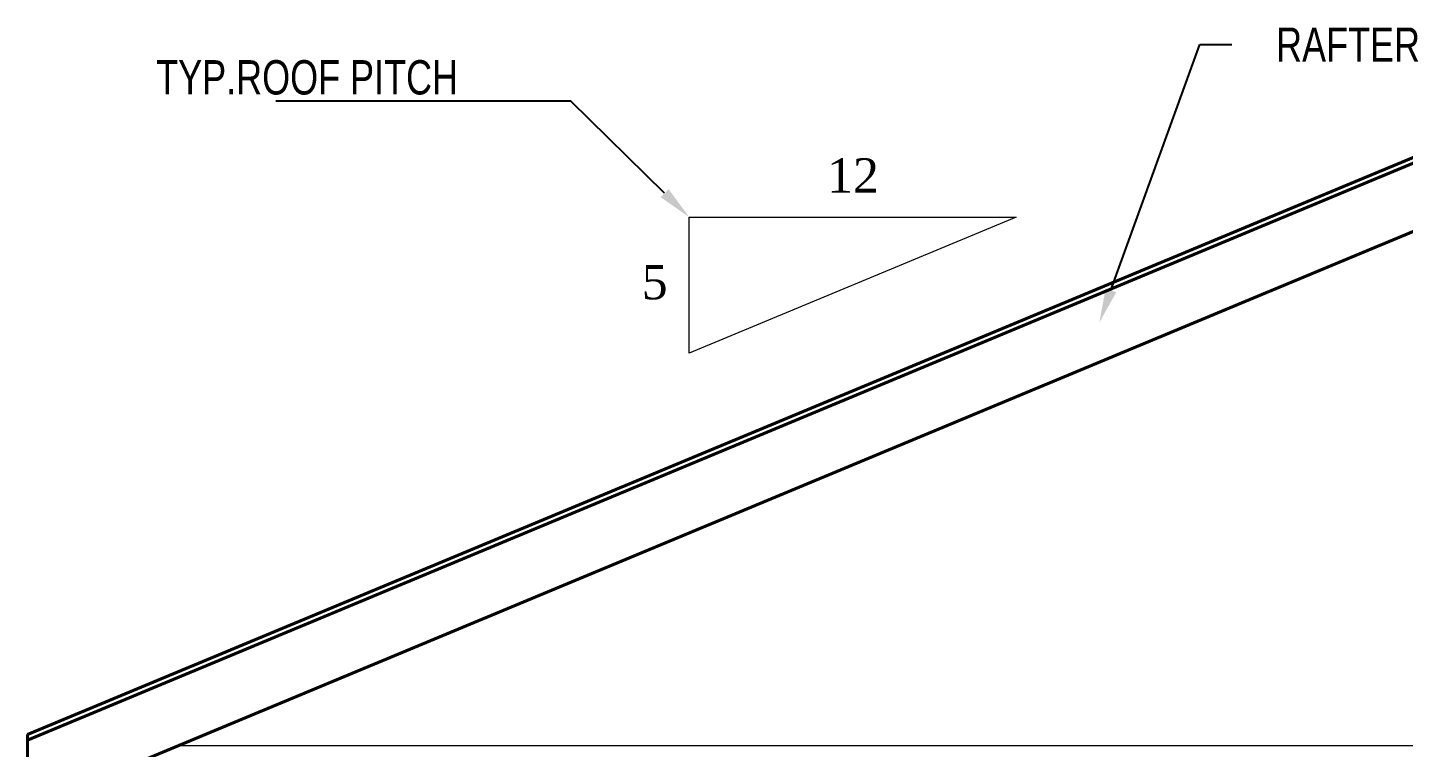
# Model space of a CAD drawing. Header units: inches. Extents: x 26998 to 46838, y -509 to 4343.
# Drawn here: x 38979.8 to 39181.8, y 1498 to 1603.8 of the extents above; entities that cross this region are included whole.
import ezdxf
from ezdxf import colors
from ezdxf.entities.mleader import LeaderData, LeaderLine
from ezdxf.math import Vec2, Vec3

# ---------------------------------------------------------------- set-up
doc = ezdxf.new("R2010")
doc.units = ezdxf.units.IN
doc.header["$LTSCALE"] = 0.5
doc.header["$MEASUREMENT"] = 0
for name, color, linetype, lineweight in [('A-COLS', 52, 'Continuous', 9), ('A-ROOF', 132, 'Continuous', 18), ('CAD_  Default_Lines', 7, 'Continuous', 5), ('SWING', 4, 'Continuous', 5), ('Windows_ Labels', 7, 'Continuous', 9)]:
    doc.layers.add(name, color=color, linetype=linetype, lineweight=lineweight)
doc.styles.add('Dimension_style1', font='times.ttf')
doc.styles.get("Standard").update_dxf_attribs({"font": 'romans.shx', "width": 0.75})

msp = doc.modelspace()

# ---------------------------------------------------------------- linework, layer by layer
at = {"layer": 'A-COLS', "lineweight": 40}
for p, q in [((39209.2785518, 1595.5464172), (38979.7785518, 1499.9214172)), ((38979.7785518, 1499.1089172), (39208.5285518, 1594.4214172)), ((38979.7785518, 1489.0880838), (39208.5285518, 1584.4005838)), ((38979.7785518, 1499.9214172), (38979.7785518, 1499.1089172)), ((38979.7785518, 1499.1089172), (38979.7785518, 1489.0880838))]:
    msp.add_line(p, q, dxfattribs=at)
at = {"layer": 'A-ROOF'}
for p, q in [((39076.9129064, 1555.9330187), (39076.9129064, 1575.9330187)), ((39076.9129064, 1575.9330187), (39124.9129064, 1575.9330187)), ((39124.9129064, 1575.9330187), (39076.9129064, 1555.9330187))]:
    msp.add_line(p, q, dxfattribs=at)
at = {"layer": 'SWING', "lineweight": 5}
msp.add_line((39001.9785518, 1498.3380838), (39416.5785518, 1498.3380838), dxfattribs=at)

# ---------------------------------------------------------------- texts
at = {"layer": 'Windows_ Labels', "char_height": 5.0413287, "attachment_point": 7, "style": 'Dimension_style1'}
for s, insert in [('12', (39097.1553041, 1579.5435513)), ('5', (39069.9462941, 1563.794957))]:
    msp.add_mtext(s, dxfattribs=dict(at, insert=insert))

# ---------------------------------------------------------------- leaders
at = {"layer": 'CAD_  Default_Lines'}
ml = msp.add_multileader_mtext('Standard', dxfattribs=at)
ml.set_content('{\\fArial|b0|i0|c0|p34;RAFTER}', color=256)
ml.set_leader_properties()
ml.build(insert=Vec2(0, 0))
ml.multileader.update_dxf_attribs({"text_right_attachment_type": 6, "dogleg_length": 0.060208, "arrow_head_size": 5.0413287})
ctx = ml.context
ctx.base_point, ctx.char_height, ctx.arrow_head_size, ctx.landing_gap_size, ctx.plane_origin = Vec3(39156.602012, 1601.2695499), 5.041328701, 5.0413287, 0.0756199, Vec3(39258.0665874, 1609.4883181)
ctx.right_attachment, ctx.text_align_type = 6, 2
notes = []
notes.append((ctx, [(1, (1, 1, 0), (39151.8958759, 1601.2695499), (1, 0), 4.7061361, [(0, [(39137.124565, 1560.4408098)], 0, [])])]))
ctx.mtext.insert, ctx.mtext.alignment, ctx.mtext.flow_direction = Vec3(39184.2054875, 1603.7902142), 3, 5
ml = msp.add_multileader_mtext('Standard', dxfattribs=at)
ml.set_content('{\\fArial|b0|i0|c0|p34;TYP.ROOF PITCH}', color=256)
ml.set_leader_properties()
ml.build(insert=Vec2(0, 0))
ml.multileader.update_dxf_attribs({"text_right_attachment_type": 6, "dogleg_length": 0.060208, "arrow_head_size": 5.0413287})
ctx = ml.context
ctx.base_point, ctx.char_height, ctx.arrow_head_size, ctx.landing_gap_size, ctx.plane_origin = Vec3(39013.1830275, 1596.4306169), 5.041328701, 5.0413287, 0.0756199, Vec3(38955.970884, 1624.980527)
ctx.right_attachment = 6
notes.append((ctx, [(1, (1, 1, 0), (39059.5250803, 1592.9446723), (-1, 0), 2.4282284, [(0, [(39076.9129064, 1575.9330187)], 0, [])])]))
ctx.mtext.insert, ctx.mtext.flow_direction = Vec3(38998.6711192, 1598.9942667), 5
for ctx, leaders in notes:
    for number, flags, end, landing, length, lines in leaders:
        leader = LeaderData()
        leader.index, (leader.has_last_leader_line, leader.has_dogleg_vector, leader.attachment_direction) = number, flags
        leader.last_leader_point, leader.dogleg_vector, leader.dogleg_length = Vec3(end), Vec3(landing), length
        for number, points, colour, breaks in lines:
            line = LeaderLine()
            line.index, line.vertices, line.color, line.breaks = number, Vec3.list(points), colors.encode_raw_color(colour), breaks
            leader.lines.append(line)
        ctx.leaders.append(leader)

doc.saveas('drawing.dxf')
